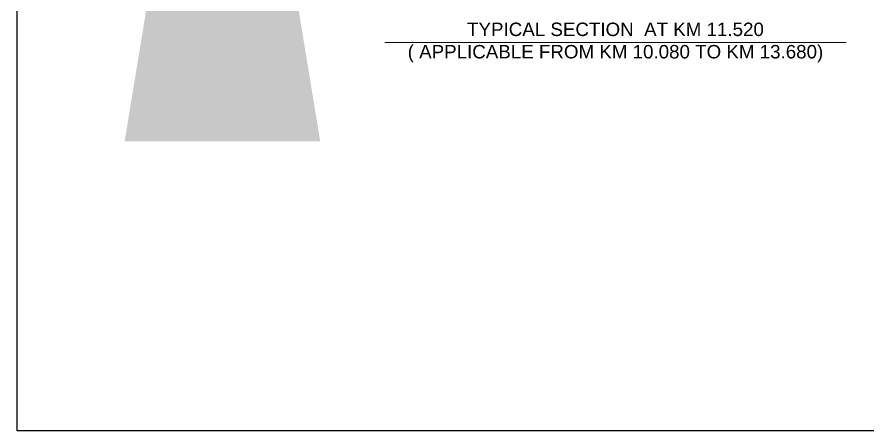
# Model space of a CAD drawing. Header units: inches. Extents: x -885 to 26362, y -28010 to 990.
# Drawn here: x 4398.7 to 4501.7, y -11628 to -11577.9 of the extents above; entities that cross this region are included whole.
import ezdxf

# ---------------------------------------------------------------- set-up
doc = ezdxf.new("R2010")
doc.units = ezdxf.units.IN
doc.header["$MEASUREMENT"] = 0
doc.layers.add('Cross Section Labels', color=7, linetype='Continuous', lineweight=9)
doc.layers.add('Long Section Labels', color=7, linetype='Continuous', lineweight=9)
doc.styles.get("Standard").update_dxf_attribs({"font": 'arial.ttf'})
doc.dimstyles.get("Standard").update_dxf_attribs({"dimtxt": 0.18, "dimasz": 0.18, "dimexe": 0.18, "dimexo": 0.0625, "dimgap": 0.09, "dimtad": 0, "dimtih": 1, "dimtoh": 1, "dimdec": 4, "dimzin": 0, "dimdsep": 46, "dimtxsty": 'Standard', "dimcen": 0.09, "dimadec": 0, "dimazin": 0, "dimtfac": 1, "dimtdec": 4, "dimtofl": 0, "dimtmove": 0, "dimatfit": 3, "dimfxl": 1, "dimtolj": 1, "dimtzin": 0, "dimarcsym": 0})

msp = doc.modelspace()

# ---------------------------------------------------------------- linework, layer by layer
msp.add_lwpolyline([(4398.732641, -11513.206667), (4561.092641, -11513.206667), (4561.092641, -11628.011423), (4398.732641, -11628.011423)], close=True)
at = {"layer": 'Cross Section Labels'}
msp.add_lwpolyline([(4443.232146, -11581.032577), (4471.158066, -11581.032577), (4499.083986, -11581.032577)], dxfattribs=at)

# ---------------------------------------------------------------- texts
at = {"layer": 'Cross Section Labels', "insert": (4471.158066, -11581.032577), "char_height": 1.6236, "attachment_point": 5}
msp.add_mtext('TYPICAL SECTION  AT KM 11.520^J( APPLICABLE FROM KM 10.080 TO KM 13.680)', dxfattribs=at)

# ---------------------------------------------------------------- leaders
at = {"layer": 'Long Section Labels'}
msp.add_leader([(4423.591201, -11520.988939), (4423.591201, -11552.941387)], dimstyle='Standard', override={"dimasz": 72}, dxfattribs=at)

doc.saveas('drawing.dxf')
